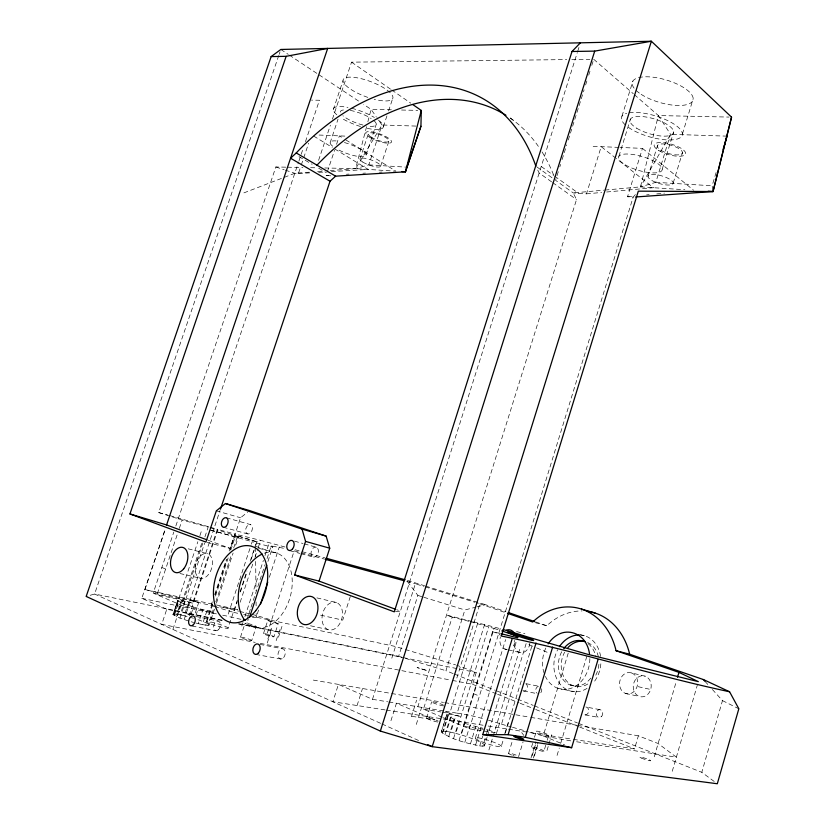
<?xml version="1.0" encoding="UTF-8"?>
<svg xmlns="http://www.w3.org/2000/svg" width="825" height="825" viewBox="0 0 825 825"><rect width="100%" height="100%" fill="white"/><g stroke="black" fill="none" stroke-linecap="round" stroke-linejoin="round"><path stroke-width="0.62" stroke-dasharray="4.12 3.09" d="M188.801 621.07L179.974 618.1L173.013 614.687L177.705 600.301L193.277 603.25L183.655 600.445L156.967 594.743L177.715 533.167M173.013 614.687L177.705 600.301M443.407 717.709L469.322 728.826L495.268 732.744L489.338 730.228L489.668 728.784L488.039 728.991L486.152 735.127M604.942 190.07L640.468 186.883L658.381 115.562L634.25 94.555M366.589 126.648L355.668 168.62L330.309 170.569M367.878 121.708L371.085 109.364L363.65 104.435M714.202 781.461L701.797 772.313L722.483 700.611L711.676 688.7M672.272 771.262L697.269 685.297M654.246 756.783L676.438 680.945M573.437 739.365L634.518 748.914L638.375 735.807L658.133 743.521L676.366 757.175L575.85 741.644M543.923 751.245A6.559 0.804 18.1 0 0 535.25 747.574A6.559 0.804 18.1 0 0 534.002 748.626A6.559 0.804 18.1 0 0 543.923 751.245L545.768 745.119M547.243 740.231L548.718 735.333A6.548 0.722 18 0 0 540.035 731.765A6.548 0.722 18 0 0 538.828 732.683A6.548 0.722 18 0 0 548.718 735.333M547.006 750.451L548.47 745.614M548.831 744.398L551.75 734.714M557.071 755.401L559.278 748.058M560.752 743.16L587.101 655.473M518.585 756.659L523.04 741.974M531.537 747.048L532.641 743.387M534.497 737.282L536.343 731.177M531.042 757.783L535.817 741.995M532.156 755.731L535.394 745.027M533.363 757.989L538.086 742.366M534.394 756.03L537.982 744.16M568.219 653.153L543.211 735.952L564.527 744.769M712.852 190.379L712.119 185.769L716.873 170.032M504.745 733.693L508.448 721.566M501.229 746.553A13.716 1.774 17.9 0 0 483.532 738.942A13.716 1.774 17.9 0 0 480.16 741.067A13.716 1.774 17.9 0 0 501.229 746.553L503.467 739.241M505.323 733.147L532.476 644.17M673.21 182.975L682.481 152.584M508.613 753.266L512.707 739.829M442.231 712.192L449.728 713.408L460.938 716.616L451.791 714.563L446.923 714.357L441.282 732.043C452.358 740.035 466.548 743.047 479.738 745.924L482.759 736.075M479.738 745.924L482.769 746.161L485.781 736.354M727.093 136.146L670.519 134.32L640.468 186.883L655.803 182.335L670.519 134.32L658.381 115.562L728.991 117.078M482.769 746.161L484.419 745.882L487.049 737.333M487.42 736.117L516.615 640.87M662.269 169.084L673.695 131.804M488.926 749.946L492.814 737.22M493.175 736.065L520.565 646.542M496.372 733.703L500.476 720.256M488.493 720.194A51.47 6.084 17.9 0 1 501.507 724.185L526.164 643.521L535.487 647.408M682.43 133.959L693.186 98.753M452.368 680.408L472.591 684.307L476.231 672.53L456.782 665.239M499.733 633.394L492.556 631.63L463.341 726.258L489.338 730.228M459.03 740.53L464.382 723.195L454.09 719.317L446.583 714.986M484.419 745.882A22.801 3.032 17.7 0 0 461.216 734.92L494.072 628.454L470.363 621.668M635.363 194.587L633.157 197.144L627.526 196.752L642.458 148.366L619.946 147.438M464.795 742.376L470.137 725.041L482.934 728.279M469.322 728.826L633.157 197.144M470.425 743.964L475.757 726.639M475.303 738.241L505.622 639.581M647.965 176.591L657.607 145.241M475.53 745.171L480.841 727.877M456.833 678.026L479.872 603.817L476.221 602.683M618.925 156.255L630.465 119.078M441.282 732.043L446.923 714.357M442.396 733.208L447.717 716.079M441.653 731.342L443.468 731.125L448.707 714.213M477.613 623.483L449.728 713.408L445.263 711.511M444.933 734.755L450.275 717.554M443.468 731.125L446.573 731.414L451.791 714.563M448.738 736.581L454.09 719.317M446.573 731.414L450.759 732.188L455.967 715.388M445.325 711.232L457.143 713.171L484.553 624.628A51.098 2.454 17.6 0 1 501.837 629.166M453.554 738.55L458.906 721.246M450.759 732.188L455.751 733.384L488.689 626.835M416.305 724.422L421.637 707.355L444.149 711.037M442.241 717.203L423.472 709.149L452.213 617.131L469.147 621.369M558.278 171.744L555.576 180.304L573.22 192.926L586.462 193.854L601.188 146.664L615.264 157.719M426.597 718.049L431.64 701.869M453.111 673.582L445.933 670.725L464.857 609.974L475.778 607.169M621.978 116.16L632.899 81.097M411.438 716.657L416.604 700.167M388.884 701.993L417.863 706.736L576.52 199.578L573.22 192.926L603.673 190.183M391.823 658.175L415.346 583.78L423.864 586.431M240.952 623.989L398.661 656.288L417.873 595.423L406.312 580.099L424.576 585.771M559.814 166.856L560.587 164.412M562.124 159.514L566.754 144.849M568.291 139.961L584.09 89.832M585.626 84.944L587.173 80.056M588.71 75.157L590.257 70.269M591.793 65.381L593.33 60.493M390.957 720.679L396.454 703.23L434.878 719.885L411.087 716.203M357.081 705.53L362.495 688.524M385.079 709.913L332.867 701.745L338.415 684.399L372.488 699.311L577.294 52.614M577.675 51.398L579.232 46.499M350.295 596.558L342.726 620.132L318.12 614.594M263.474 633.61L267.754 620.534L273.302 621.71L278.169 623.721L273.9 636.787A5.455 0.557 16.7 0 1 265.784 634.817A5.455 0.557 16.7 0 1 266.372 633.992A5.455 0.557 16.7 0 1 273.9 636.787M267.321 633.033L294.185 550.873L323.854 558.927M267.877 638.973L272.271 625.536M267.279 643.026L271.796 629.197M276.179 640.613L280.531 627.258M278.458 637.158L282.686 624.185M241.807 626L242.973 622.452M244.922 616.553L263.392 560.443M265 555.555L269.022 543.335M240.467 637.199L245.097 623.143M247.448 618.162L248.645 614.512M249.047 613.295L250.645 608.427M251.047 607.21L265.052 564.63M267.052 558.556L271.208 545.933L285.491 548.594M267.929 561.454L272.714 546.882M252.471 617.616L256.235 617.203L258.617 609.933M269.352 577.242L279.283 546.965M251.687 640.602A5.868 0.639 16.6 0 0 243.674 637.591A5.868 0.639 16.6 0 0 242.87 638.509A5.868 0.639 16.6 0 0 251.687 640.602L256.297 626.567A5.868 0.578 16.7 0 0 248.273 623.597A5.868 0.578 16.7 0 0 247.51 624.412A5.868 0.578 16.7 0 0 256.297 626.567M222.719 615.202L227.556 616.213L250.975 545.366M251.377 544.149L252.192 541.705A31.381 1.207 17.1 0 0 271.208 545.933M228.082 628.186A11.406 1.196 16.5 0 0 212.675 622.432A11.406 1.196 16.5 0 0 210.808 624.03A11.406 1.196 16.5 0 0 228.082 628.186L237.322 600.198M240.127 591.68L246.964 571.003M250.171 561.268L254.193 549.099M254.595 547.882L256.451 541.643L235.032 535.116L230.175 549.728M380.676 166.072L388.977 140.941M214.624 606.602L233.671 612.408L237.249 601.58M240.426 591.958L247.18 571.508M251.151 559.474L254.327 549.852M255.863 545.191L257.256 540.983M240.157 602.271L252.976 563.423M254.977 557.349L257.782 548.852M258.184 547.635L260.587 540.354L287.76 547.759M195.938 623.061L198.258 623.659L202.919 609.654L212.633 611.449L210.292 611.748L183.542 606.158L153.203 593.134L173.797 532.073M198.258 623.659L202.383 624.566L207.023 610.593M212.262 601.879L211.056 605.509L144.922 589.576L165.412 528.959M214.675 594.608L226.349 559.463M229.164 550.987L234.805 534.023L260.587 540.354M207.127 542.396L230.361 548.45L240.56 517.76L247.593 512.181M206.312 621.565L212.386 603.302M215.212 594.773L226.937 559.474M359.927 159.112L368.28 133.959M202.383 624.566L205.714 625.133L210.334 611.212M212.695 604.498L210.292 611.748L214.252 613.439M215.511 596.032L228.36 557.329M230.773 550.069L235.197 536.766L238.373 537.137L234.723 548.14M205.714 625.133L208.024 625.329L213.448 609.005M215.872 601.683L231.67 554.101M233.692 547.996L237.342 537.013M208.024 625.329L209.179 625.133L214.448 609.242M216.47 603.137L233.104 553.028M366.094 154.914L376.262 124.255M324.772 167.98L355.668 168.62L368.785 164.866L381.996 124.987L376.901 117.697M383.367 126.658L386.966 115.799M388.565 110.973L392.948 97.711M173.054 614.151L176.736 614.223L181.335 600.476M176.591 616.729L181.273 602.745L177.674 600.786M172.879 629.413L202.094 542.118M202.868 542.994L183.655 600.445L179.871 598.837L153.203 593.134M204.92 536.879L208.189 527.103L182.139 520.018L158.689 512.562L275.849 166.97L286.151 167.186M330.67 175.818L326.123 175.498L326.927 173.095M327.329 171.899L334.558 150.284M336.569 144.282L339.384 135.877L343.736 138.6M176.736 614.223L180.097 614.821L184.687 601.105M183.542 606.158L204.652 543.067M179.974 618.1L184.666 604.086L181.273 602.745M180.097 614.821L184.181 615.728L188.75 602.054M187.502 607.85L220.048 510.427M184.14 619.585L190.688 600.033L198.743 602.384L194.287 615.904M193.153 601.683L217.326 529.258L234.805 534.023M238.373 537.137A18.82 0.732 17 0 0 217.718 530.001L188.719 616.904L184.181 615.728M191.142 614.058L193.483 607.035L202.919 609.654M195.958 615.45L198.299 608.438M333.259 109.694L342.994 80.706M222.131 620.575L166.774 609.252L161.71 624.36L255.224 642.397M318.594 160.328L330.392 125.183M332.423 119.12L351.543 62.164L566.672 59.586M330.103 142.818L338.023 119.202M174.23 612.253L197.856 541.726M199.887 535.683L201.506 530.836M174.333 613.996L178.953 600.198M174.209 615.563L178.881 601.621M166.774 609.252L141.787 598.321L165.371 528.567M175.849 525.968L298.495 162.339M298.897 161.112L303.414 147.727M305.467 141.642L319.43 100.248L311.51 100.124M285.326 170.136L294.793 173.291L298.403 173.549L300.857 166.268M301.269 165.052L303.311 158.988M303.724 157.781L308.622 143.22M179.324 528.382L182.139 520.018M278.747 55.553L94.597 594.021L86.171 596.444M279.17 54.337L280.005 51.892M243.911 192.875L294.793 173.291L310.014 172.126M476.994 606.86L485.482 604.684L505.921 611.707M278.169 623.721L267.754 620.534M395.505 611.686L400.434 611.077L396.846 609.747M627.526 196.752L633.878 196.133M646.594 194.886L649.131 194.638M656.762 193.896L664.393 193.143M198.753 602.498L190.688 600.033M586.462 193.854L601.631 192.462M606.684 191.998L653.452 187.708L616.265 158.513M317.625 171.538L322.699 171.146M326.123 175.498L328.67 175.343M346.438 174.25L348.975 174.096M362.938 173.24L365.475 173.075M379.448 172.219L381.985 172.064M298.403 173.549L311.108 172.796M318.718 172.343L325.071 171.971M331.423 171.6L368.239 169.424L333.31 148.077M571.818 59.524L589.854 59.318M391.401 109.808L371.085 109.364L376.179 116.655M401.569 110.024L417.698 110.375M287.44 167.207L302.888 167.527M310.613 167.692L317.048 167.826M415.903 126.081L381.996 124.987L355.668 168.62L395.948 171.208L344.819 139.281M319.089 135.042L345.097 136.115M593.175 146.334L618.698 147.386M368.785 164.866L407.488 167.227M655.803 182.335L712.119 185.769M640.468 186.883L684.833 189.729M256.606 541.808L235.032 535.116M570.756 740.86L543.211 735.952L528.485 731.796M386.358 710.108L483.079 725.237M488.163 726.031L507.251 729.011M508.53 729.217L572.158 739.169M372.488 699.311L387.626 701.786M423.472 709.149L440.983 711.985M417.863 706.736L421.637 707.355M313.345 680.099L390.328 693.289M391.597 693.505L443.489 702.405M444.747 702.622L529.537 717.152M530.805 717.368L576.366 725.185M577.634 725.402L638.375 735.807M255.76 654.411L280.902 659.02M585.152 714.893L599.197 717.472M249.965 615.873L395.515 646.491L404.095 649.11M260.277 643.366L451.11 680.161M259.762 644.366L282.325 648.697M599.775 709.644L585.76 706.953A3.981 3.259 -82.9 0 1 588.534 712.109A3.981 3.259 -82.9 0 1 583.564 714.275M192.008 626.02L215.872 630.702M523.648 690.989L538.034 693.815M222.028 620.111L94.597 594.021L380.789 723.412M238.992 623.813L259.39 627.99M238.477 623.917L402.012 657.35M403.27 657.607L476.231 672.53M195.628 616.43L218.161 621.019M526.278 683.719L539.426 686.4A3.774 3.011 -80.7 0 0 536.064 688.566A3.774 3.011 -80.7 0 0 536.652 693.01M557.545 688.205L574.891 691.762M141.787 598.321L216.676 613.934M570.518 685.163L573.313 685.75M233.671 612.408L238.683 613.48M243.695 614.542L248.707 615.605M144.922 589.576L215.17 604.694M216.428 604.972L237.755 609.562L211.056 605.509L213.438 606.241M310.53 625.793L327.855 629.516M625.525 693.464L639.2 696.403M638.23 686.689L651.781 689.741M179.922 573.509L199.702 578.108M504.817 649.048L507.21 649.605M508.406 649.883L519.173 652.379M316.924 597.888L336.528 602.57A14.18 9.931 -75.5 0 1 338.188 625.876A14.18 9.931 -75.5 0 1 322.049 619.75A14.18 9.931 -75.5 0 1 336.528 602.57M631.61 672.963A10.735 9.023 -81.7 0 1 634.528 690.989A10.735 9.023 -81.7 0 1 619.709 685.73A10.735 9.023 -81.7 0 1 631.61 672.963L645.171 676.191A10.581 8.962 -82.3 0 1 648.12 693.969A10.581 8.962 -82.3 0 1 633.394 688.772A10.581 8.962 -82.3 0 1 645.171 676.191M223.575 607.406L238.58 611.139M239.838 611.449L246.087 613.006A27.483 2.527 16.7 0 1 250.583 614.048M188.203 548.821L207.828 553.771A12.839 8.178 -73.5 0 1 208.436 574.561A12.839 8.178 -73.5 0 1 195.174 569.539A12.839 8.178 -73.5 0 1 207.828 553.771M516.584 631.589L524.896 633.683M472.292 621.545L446.531 615.079L452.213 617.131M473.519 621.854L484.553 624.628M258.586 548.223L276.87 553.09M535.054 622.627L546.8 625.752A65.165 53.233 -80.3 0 1 582.048 610.933M580.377 634.683L585.317 635.993M235.197 536.766L209.107 529.712L252.192 541.705M406.684 581.429L415.346 583.78M290.039 550.749L299.753 553.379M300.97 553.709L313.118 556.999M158.689 512.562L167.671 515.006M295.164 549.78L324.802 557.865M223.162 527.196L247.479 533.888M294.504 541.148L302.981 543.51M304.188 543.85L316.284 547.233A5.136 3.537 -73 0 1 316.821 555.555A5.136 3.537 -73 0 1 311.025 553.565A5.136 3.537 -73 0 1 316.284 547.233M226.308 517.76L250.542 524.607A4.888 3.207 -72.3 0 1 250.872 532.476A4.888 3.207 -72.3 0 1 245.633 530.671A4.888 3.207 -72.3 0 1 250.542 524.607M501.507 724.185L511.314 726.949M512.542 727.299L527.268 731.455M455.751 733.384L461.216 734.92M216.346 510.84L240.56 517.76M169.919 515.625L208.818 526.814M210.035 527.165L217.326 529.258M191.214 621.772L193.617 622.462M210.571 527.825L217.718 530.001M405.323 649.492L455.555 664.868M398.661 656.288L445.933 670.725M417.873 595.423L422.689 596.918M423.895 597.29L464.857 609.974M425.803 586.152L485.482 604.684M425.081 586.812L475.004 602.302M193.483 607.035L184.666 604.086M191.782 614.708L186.203 613.449L189.729 614.976M464.382 723.195L470.137 725.041M275.849 166.97L284.14 169.733M535.982 622.029L546.8 625.752M479.872 603.817L506.292 612.913M255.523 546.243L269.455 551.255M492.556 631.63L498.599 633.806L500.424 635.291M208.013 540.21L230.361 548.45M454.307 674.056L494.959 690.195M496.145 690.669L516.471 698.734M517.667 699.208L533.218 705.385M534.414 705.86L577.448 722.947M578.645 723.422L701.797 772.313M472.591 684.307L496.403 693.804M497.599 694.279L519.028 702.838M520.214 703.312L534.507 709.015M535.693 709.49L578.562 726.588M579.748 727.062L634.518 748.914M161.844 567.487L165.629 569.023M473.416 693.65L479.407 696.073M536.652 647.893L548.305 652.74M381.954 723.938L420.523 741.376M722.483 700.611L738.829 708.768M298.98 156.606L312.108 164.319M318.677 168.187L326.339 172.683M313.665 136.063L332.228 147.407M280.83 49.459L288.265 54.388M289.327 55.1L317.996 74.126M319.058 74.828L359.401 101.609M351.543 62.164L390.637 89.234M391.7 89.956L410.716 103.135M551.616 181.871L539.158 173.013L537.518 169.61M552.647 182.603L576.52 199.578M536.91 166.949L552.472 178.076M541.221 166.495L553.647 175.426M554.678 176.179L578.49 193.297M510.304 118.047L513.253 120.244M642.458 148.366L693.629 190.286M593.722 59.266L633.291 93.72M705.024 681.378L708.345 685.039M521.699 732.61L523.844 735.415M255.533 547.511L255.626 556.38M255.667 561.454L255.967 590.597M256.08 602.002L256.121 605.798M256.193 613.398L256.235 617.203M189.884 617.234A18.965 2.011 16.3 0 1 193.411 618.265M197.938 619.709A18.965 2.011 16.3 0 1 209.179 625.133M264.392 553.204A38.754 25.864 -74.4 0 1 290.565 595.464A38.754 25.864 -74.4 0 1 246.964 622.762M514.212 755.886A5.29 0.701 18 0 1 512.892 755.463M511.624 755.009A5.29 0.701 18 0 1 509.633 753.246A5.29 0.701 18 0 1 517.605 755.803M494.072 628.454A22.605 1.093 17.5 0 1 499.61 630.207M457.143 713.171A51.47 6.084 17.9 0 1 484.265 719.008M373.983 120.677A19.027 5.249 20.3 0 1 368.497 126.132M362.918 125.039A19.027 5.249 20.3 0 1 342.901 115.727M340.395 112.117A19.027 5.249 20.3 0 1 345.541 109.869M350.326 110.416A19.027 5.249 20.3 0 1 371.157 118.552M378.458 120.203A26.586 7.343 20.3 0 1 365.918 128.019M360.463 126.514A26.586 7.343 20.3 0 1 340.838 117.697M336.817 114.768A26.586 7.343 20.3 0 1 347.985 107.436M351.759 108.292A26.586 7.343 20.3 0 1 374.364 117.47M367.806 97.381A26.524 7.91 20.6 0 1 345.417 77.818A26.524 7.91 20.6 0 1 387.276 90.234A26.524 7.91 20.6 0 1 374.158 99.268M344.427 142.55A19.068 4.826 20 0 1 365.537 155.956A19.068 4.826 20 0 1 336.456 148.758M332.692 146.231A19.068 4.826 20 0 1 338.9 141.292M629.186 112.767A31.69 10.89 16.5 0 1 674.231 124.255A31.69 10.89 16.5 0 1 670.673 139.941A31.69 10.89 16.5 0 1 626.247 125.699M625.226 124.823A31.69 10.89 16.5 0 1 626.68 113.303M589.854 658.628A28.896 23.461 -79.2 0 1 572.003 687.947A28.896 23.461 -79.2 0 1 545.408 676.428M544.118 673.19A28.896 23.461 -79.2 0 1 545.799 648.058M588.101 643.675A22.956 18.758 -79.5 0 1 595.732 656.576M590.772 678.119A22.956 18.758 -79.5 0 1 565.156 681.832A22.956 18.758 -79.5 0 1 561.877 651.492M587.596 642.489A22.894 18.738 -79.6 0 1 598.476 657.257M598.888 664.362A22.894 18.738 -79.6 0 1 595.464 675.799M587.833 683.997A22.894 18.738 -79.6 0 1 565.496 679.656A22.894 18.738 -79.6 0 1 564.661 652.173M579.336 634.972A28.566 23.348 -79.5 0 1 600.579 656.38M600.847 663.836A28.566 23.348 -79.5 0 1 593.103 683.11M587.029 688.39A28.566 23.348 -79.5 0 1 559.536 683.389A28.566 23.348 -79.5 0 1 557.638 649.729M541.643 688.772A3.774 3.011 -80.7 0 1 540.323 693.155M525.824 683.76A3.826 3.032 -80.3 0 1 527.051 688.792A3.826 3.032 -80.3 0 1 522.895 690.711M515.12 642.232A9.931 7.796 -77.4 0 1 512.665 646.635M506.818 649.419A9.931 7.796 -77.4 0 1 500.414 636.921M251.79 614.347A27.483 2.527 16.7 0 1 271.549 620.122M248.758 619.74A31.577 2.97 16.5 0 1 247.098 620.039M240.972 619.276A31.577 2.97 16.5 0 1 227.556 616.213M529.877 643.149A9.797 7.755 -77.7 0 1 520.193 652.658A9.797 7.755 -77.7 0 1 514.759 640.406M437.714 722.04A6.662 0.846 17.5 0 1 428.34 719.153A6.662 0.846 17.5 0 1 428.969 718.049A6.662 0.846 17.5 0 1 438.24 721.122M443.685 705.911A6.652 0.753 17.5 0 1 434.239 703.271A6.652 0.753 17.5 0 1 433.579 701.848A6.652 0.753 17.5 0 1 443.252 704.983M510.18 118.037A219.955 150.583 -63.6 0 1 539.282 147.696M542.015 151.893A219.955 150.583 -63.6 0 1 553.771 175.447M426.412 670.395L417.099 667.549L426.412 670.395M218.45 629.733A4.981 3.218 -75.4 0 0 218.945 621.338A4.981 3.218 -75.4 0 0 213.675 626.495A4.981 3.218 -75.4 0 0 218.45 629.733M283.666 657.566A5.239 3.547 -76.7 0 0 283.222 648.893A5.239 3.547 -76.7 0 0 277.973 655.122A5.239 3.547 -76.7 0 0 283.666 657.566M369.249 136.971A13.695 3.682 19.9 0 0 391.029 142.642A13.695 3.682 19.9 0 0 375.612 132.619A13.695 3.682 19.9 0 0 369.249 136.971M371.137 137.084A10.952 2.949 19.9 0 0 388.565 141.611A10.952 2.949 19.9 0 0 376.2 133.588A10.952 2.949 19.9 0 0 371.137 137.084M362.835 162.092A10.973 2.743 19.7 0 0 380.273 166.691A10.973 2.743 19.7 0 0 367.795 158.916A10.973 2.743 19.7 0 0 362.835 162.092M636.632 128.184A22.677 7.786 16.5 0 0 673.035 133.733A22.677 7.786 16.5 0 0 645.831 116.975A22.677 7.786 16.5 0 0 636.632 128.184M658.824 150.552A16.335 5.393 16.1 0 0 685.132 154.688A16.335 5.393 16.1 0 0 665.703 142.931A16.335 5.393 16.1 0 0 658.824 150.552M641.159 94.339A31.598 11.715 16.4 0 0 692.165 101.64A31.598 11.715 16.4 0 0 654.761 77.426A31.598 11.715 16.4 0 0 641.159 94.339M625.278 164.835A22.749 7.157 16.6 0 0 661.66 170.858A22.749 7.157 16.6 0 0 634.178 154.677A22.749 7.157 16.6 0 0 625.278 164.835M651.812 180.438A13.097 4.022 16.2 0 0 672.829 183.954A13.097 4.022 16.2 0 0 657.113 174.818A13.097 4.022 16.2 0 0 651.812 180.438M661.042 150.346A13.066 4.321 16.1 0 0 682.079 153.646A13.066 4.321 16.1 0 0 666.497 144.241A13.066 4.321 16.1 0 0 661.042 150.346M601.58 716.44A3.929 3.238 -83.3 0 0 600.6 709.82A3.929 3.238 -83.3 0 0 596.289 714.409A3.929 3.238 -83.3 0 0 601.58 716.44M641.303 758.02A5.723 0.588 18.5 0 0 650.461 760.805A5.723 0.588 18.5 0 0 644.047 757.897A5.723 0.588 18.5 0 0 641.303 758.02"/><path stroke-width="1.24" d="M335.62 176.168L330.031 181.222L290.565 158.235L296.237 152.955L335.62 176.168L405.426 171.806L420.925 126.246L421.286 110.447L412.83 104.589M635.693 196.969L713.037 191.534L731.548 117.14L651.368 41.25L280.83 49.459L271.147 56.585L86.171 596.444L380.356 731.074L432.207 746.656L717.307 783.75L738.829 708.768L729.568 691.762L703.364 679.542L629.671 654.225L616.058 650.708A66.103 53.563 -79.9 0 0 532.713 622.009L507.488 613.326M729.568 691.762C652.915 675.489 578.16 651.255 501.342 636.044L638.303 191.163L713.037 191.534L731.548 117.14M401.868 171.579L405.426 171.806L421.286 110.447M677.521 677.263L678.954 672.365L616.058 650.708M512.191 638.694L482.759 734.59L571.632 747.708L598.001 659.639M482.759 734.59L508.097 734.683L525.278 737.282L552.647 647.078M723.082 149.459L727.093 136.146M508.097 734.683L536.044 643.005M380.356 731.074L594.712 51.109L651.368 41.25L432.207 746.656L427.536 744.542M580.387 42.818L572.003 51.501L394.267 611.841L294.628 574.932L305.57 541.396L302.032 529.103L225.462 503.508L216.346 510.84L205.91 542.077L129.948 513.944L286.151 56.327L327.68 48.417L166.588 524.958L129.948 513.944M294.628 574.932L319.058 581.109L329.722 548.202L326.123 536.106L249.593 510.582L225.462 503.508M249.562 617.306L266.722 565.094M260.607 603.879L267.754 582.089M220.461 509.211L330.031 181.222M405.426 171.806L420.925 126.246M271.147 56.585L286.151 56.327M572.003 51.501L594.712 51.109M708.18 191.225L713.037 191.534M525.278 737.282L571.632 747.708M500.93 633.693L517.667 637.818L517.739 637.209A22.605 1.093 17.5 0 0 501.775 630.919M325.091 559.268L404.219 580.759M326.04 558.205L405.075 579.758M305.57 541.396L329.722 548.202M302.032 529.103L326.123 536.106M581.439 609.067L595.165 613.078M508.324 612.532L534.775 621.617M166.588 524.958L206.838 539.777M319.058 581.109L395.649 609.314M678.954 672.365L698.332 681.646L587.462 654.256L528.124 637.117A51.098 2.454 17.6 0 0 503.095 629.527M703.364 679.542L705.024 681.378M244.54 619.977A38.754 25.864 -74.4 0 1 240.178 583.646A38.754 25.864 -74.4 0 1 262.247 554.049M589.493 653.627A28.896 23.461 -79.2 0 0 584.275 640.582C579.202 633.806 570.261 630.455 562.062 632.919A28.896 23.461 -79.2 0 0 548.161 643.851M559.443 646.645A28.566 23.348 -79.5 0 1 579.336 634.972M563.764 648.615A22.956 18.758 -79.5 0 1 583.708 641.334M567.971 647.584A22.894 18.738 -79.6 0 1 585.286 641.695M586.884 611.243A65.165 53.233 -80.3 0 1 629.671 654.225M506.581 630.053A9.931 7.796 -77.4 0 1 513.944 632.672M245.51 619.946A31.577 2.97 16.5 0 1 243.458 619.688M296.237 152.955A224.049 150.779 -63.6 0 1 535.879 166.207M316.965 165.175A219.955 150.583 -63.6 0 1 505.962 115.273M226.576 525.752A4.981 3.207 -72.1 0 0 226.308 517.76A4.981 3.207 -72.1 0 0 221.337 523.937A4.981 3.207 -72.1 0 0 226.576 525.752M255.729 610.665A39.497 25.895 -74.1 0 0 252.491 546.604A39.497 25.895 -74.1 0 0 213.489 595.433A39.497 25.895 -74.1 0 0 255.729 610.665M258.545 652.915A5.342 3.558 -76.3 0 0 258.163 644.077A5.342 3.558 -76.3 0 0 252.842 650.44A5.342 3.558 -76.3 0 0 258.545 652.915M292.555 548.934A5.239 3.537 -72.8 0 0 292.081 540.468A5.239 3.537 -72.8 0 0 286.76 546.934A5.239 3.537 -72.8 0 0 292.555 548.934M193.349 624.783A5.074 3.218 -75.1 0 0 193.906 616.254A5.074 3.218 -75.1 0 0 188.595 621.514A5.074 3.218 -75.1 0 0 193.349 624.783M515.738 737.395A5.28 0.629 18 0 0 523.782 739.53A5.28 0.629 18 0 0 516.883 736.622A5.28 0.629 18 0 0 515.738 737.395M183.748 568.724A13.076 8.178 -73.3 0 0 183.294 547.583A13.076 8.178 -73.3 0 0 170.497 563.661A13.076 8.178 -73.3 0 0 183.748 568.724M313.521 620.452A14.468 9.962 -75.2 0 0 312.025 596.722A14.468 9.962 -75.2 0 0 297.351 614.285A14.468 9.962 -75.2 0 0 313.521 620.452M512.903 634.435A13.602 0.639 17.6 0 0 533.589 640.509A13.602 0.639 17.6 0 0 515.687 634.147A13.602 0.639 17.6 0 0 512.903 634.435"/></g></svg>
